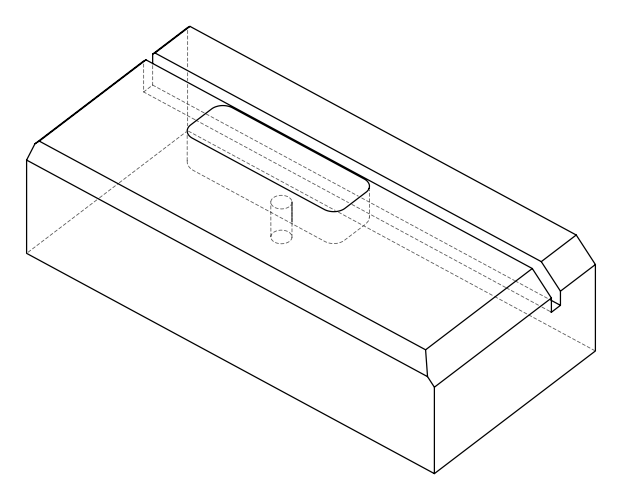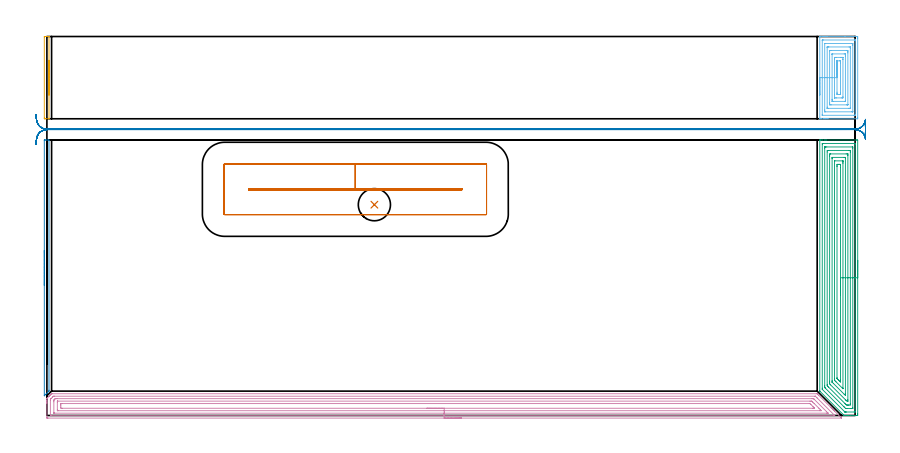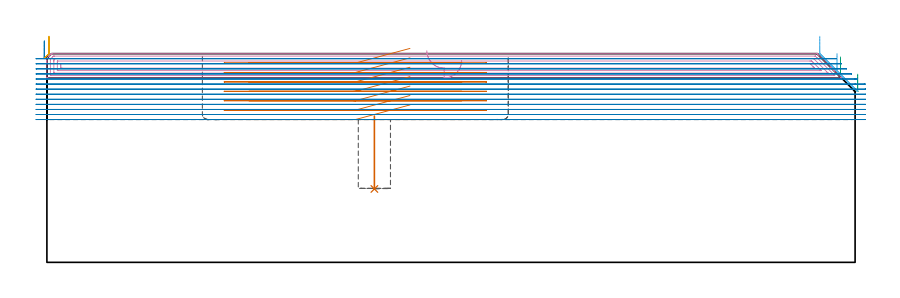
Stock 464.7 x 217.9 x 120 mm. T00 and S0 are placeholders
(PLAN: 8 operations, 3 tool changes, 68.9 min)
(1 INDEXABLE_INSERT_DRILL_BLIND_HOLE_FROM_SOLID | STEP1POCKET | NXT0302_008 | 0.18 min | 20815 mm3)
(2 AREA_MILL | FG_CHAMFER_SURFACE | UGT0205_001 | 1.33 min | 549 mm3)
(3 AREA_MILL_1 | FG_CHAMFER_SURFACE_1 | UGT0205_001 | 10.22 min | 39551 mm3)
(4 AREA_MILL_2 | FG_CHAMFER_SURFACE_2 | UGT0205_001 | 18.31 min | 43862 mm3)
(5 AREA_MILL_3 | FG_CHAMFER_SURFACE_3 | UGT0205_001 | 0.53 min | 172 mm3)
(6 AREA_MILL_4 | FG_CHAMFER_SURFACE_4 | UGT0205_001 | 3.39 min | 12001 mm3)
(7 MILL_RECTANGULAR_POCKET | POCKET_RECTANGULAR_STRAIGHT | NXT0201_007 | Follow Part, ap 6.25, ae 75% | 9.63 min | 344139 mm3)
(8 MILL_RECTANGULAR_SLOT | SLOT_RECTANGULAR | NXT0201_011 | Follow Part, ap 3, ae 75% | 25.31 min | 212197 mm3)
(TOOL NXT0302_008 | Index. Insert Drill 18.5mm [880-D1850L25-05] | D18.5 PA176 FL93 Z2)
(TOOL UGT0205_001 | Chamfer Mill 20 x 3 x 45 deg. | D20 FL50 Z2)
(TOOL NXT0201_007 | ENDMILL 25mm [R216.25-25050GCK54P 1620] | D25 R3 FL54 Z5)
(TOOL NXT0201_011 | ENDMILL 12mm [2P460-1200-NA 1630] | D12 FL38 Z6)
(OP 1 INDEXABLE_INSERT_DRILL_BLIND_HOLE_FROM_SOLID)
G17 G21 G94 G90
T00 M6
G54
G17 G0 G90 X188.3 Y121.2 S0 M3
G43 Z130. H1
G94 G81 G98 Z42.2 F250. R84.1
G80
M5
M2
(OP 2 AREA_MILL)
G17 G21 G94 G90
T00 M6
G54
G17 G0 G90 X-1.5 Y74.85 S1061 M3
G43 Z130. H0
Z127.3
G94 G1 Y74.888 Z126.428 F250.
Y75.002 Z125.563
Y75.191 Z124.712
Y75.453 Z123.88
Y75.787 Z123.074
Y76.19 Z122.3
Y76.659 Z121.564
Y77.19 Z120.872
Y77.779 Z120.229
Y78.422 Z119.64
Y79.114 Z119.108
Y79.85 Z118.64
Y80.624 Z118.237
Y81.43 Z117.903
Y82.262 Z117.641
Y83.114 Z117.452
Y83.978 Z117.338
Y84.85 Z117.3
Y158.065
X-1.496 Y158.274 Z117.304
X-1.491 Y158.398 Z117.305
X-1.282 Y158.4 Z117.515
X-1.033 Z117.764
X-0.533 Z118.266
X0.937 Y158.399 Z119.735
X1.194 Y158.39 Z119.992
X1.2 Y158.274 Z120.
Y14.541
X1.196 Y14.004 Z119.985
X1.178 Y13.977 Z119.975
X0.306 Y13.106 Z119.106
X-0.037 Y12.761 Z118.759
X-0.607 Y12.193 Z118.193
X-1.374 Y11.426 Z117.424
X-1.474 Y11.333 Z117.324
X-1.496 Y11.316 Z117.302
X-1.5 Y11.452 Z117.3
Y84.85
Y85.722 Z117.338
Y86.587 Z117.452
Y87.438 Z117.641
Y88.27 Z117.903
Y89.076 Z118.237
Y89.85 Z118.64
Y90.586 Z119.108
Y91.278 Z119.64
Y91.921 Z120.229
Y92.51 Z120.872
Y93.042 Z121.564
Y93.51 Z122.3
Y93.913 Z123.074
Y94.247 Z123.88
Y94.509 Z124.712
Y94.698 Z125.563
Y94.812 Z126.428
Y94.85 Z127.3
G0 Z130.
M5
M2
(OP 3 AREA_MILL_1)
G17 G21 G94 G90
T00 M6
G54
G17 G0 G90 X466.2 Y89.2 S1061 M3
G43 Z130. H0
Z108.2
G94 G1 Y89.162 Z107.328 F250.
Y89.048 Z106.464
Y88.859 Z105.612
Y88.597 Z104.78
Y88.263 Z103.974
Y87.86 Z103.2
Y87.392 Z102.464
Y86.86 Z101.772
Y86.271 Z101.129
Y85.628 Z100.54
Y84.936 Z100.008
Y84.2 Z99.54
Y83.426 Z99.137
Y82.62 Z98.803
Y81.788 Z98.541
Y80.936 Z98.352
Y80.072 Z98.238
Y79.2 Z98.2
Y0.884
X466.198 Y0.614 Z98.202
X466.192 Y0.007 Z98.206
X466.187 Y0.004 Z98.21
X465.577 Y0. Z98.82
X462.003 Z102.392
X460.549 Z103.847
X460.215 Z104.18
X459.547 Z104.853
X459.096 Z105.304
X458.428 Y0.009 Z105.971
X458.401 Y0.01 Z105.998
X458.233 Y0.167 Z106.167
X444.433 Y13.967 Z119.967
X444.404 Y14.004 Z119.996
X444.4 Y14.009 Z120.
Y158.233
X444.402 Y158.39 Z119.988
X444.463 Y158.393 Z119.929
X444.866 Y158.4 Z119.534
X445.248 Z119.152
X445.916 Z118.479
X447.144 Z117.253
X447.704 Z116.691
X448.318 Z116.078
X465.577 Z98.82
X465.859 Y158.398 Z98.538
X466.192 Y158.39 Z98.206
X466.199 Y158.058 Z98.199
X466.2 Y79.2 Z98.2
X464.786 Z99.614
X464.785 Y2.298 Z99.615
X464.783 Y2.196 Z99.617
X464.777 Y2.01 Z99.623
X464.684 Y2.007 Z99.716
X464.189 Y2.001 Z100.211
X459.721 Y2. Z104.679
X459.322 Y2.002 Z105.078
X458.922 Y2.007 Z105.478
X458.87 Y2.01 Z105.53
X458.834 Y2.027 Z105.566
X458.779 Y2.077 Z105.621
X458.668 Y2.183 Z105.732
X458.45 Y2.4 Z105.95
X445.916 Y14.933 Z118.484
X445.863 Y14.988 Z118.537
X445.838 Y15.018 Z118.562
X445.829 Y15.032 Z118.571
X445.821 Y15.082 Z118.579
X445.816 Y15.489 Z118.584
X445.815 Y15.693 Z118.585
Y156.102
X445.817 Y156.204 Z118.583
X445.823 Y156.39 Z118.577
X445.916 Y156.393 Z118.484
X446.411 Y156.399 Z117.989
X464.284 Y156.4 Z100.116
X464.684 Y156.397 Z99.716
X464.74 Y156.394 Z99.66
X464.77 Y156.391 Z99.63
X464.779 Y156.306 Z99.621
X464.784 Y156.102 Z99.616
X464.785 Y156. Z99.615
X464.786 Y79.2 Z99.614
X463.371 Z101.029
Y4.604
X463.369 Y4.186 Z101.031
X463.367 Y4.067 Z101.033
X463.365 Y4.017 Z101.035
X463.267 Y4.01 Z101.133
X463.08 Y4.002 Z101.32
X462.896 Y4.001 Z101.504
X462.188 Y4. Z102.212
X460.401 Z103.999
X460.215 Y4.001 Z104.185
X459.503 Y4.004 Z104.897
X459.322 Y4.01 Z105.078
X459.126 Y4.186 Z105.274
X458.428 Y4.873 Z105.972
X458.22 Y5.079 Z106.18
X447.505 Y15.795 Z116.895
X447.307 Y16. Z117.093
X447.253 Y16.058 Z117.147
X447.235 Y16.095 Z117.165
X447.233 Y16.152 Z117.167
X447.23 Y16.268 Z117.17
X447.229 Y16.688 Z117.171
Y17.163 Z117.172
Y153.796 Z117.171
X447.231 Y154.214 Z117.169
X447.233 Y154.333 Z117.167
X447.235 Y154.383 Z117.165
X447.333 Y154.39 Z117.067
X447.52 Y154.398 Z116.88
X447.704 Y154.399 Z116.696
X448.412 Y154.4 Z115.988
X463.082 Y154.399 Z101.318
X463.206 Y154.398 Z101.194
X463.305 Y154.394 Z101.095
X463.365 Y154.39 Z101.035
X463.366 Y154.371 Z101.034
X463.369 Y154.214 Z101.031
X463.371 Y153.74 Z101.029
Y79.2
X461.957 Z102.443
Y6.865
X461.95 Y6.024 Z102.45
X461.109 Y6.001 Z103.291
X461.08 Y6. Z103.32
X460.215 Z104.185
X460.187 Z104.213
X459.756 Y6.01 Z104.644
X459.322 Y6.434 Z105.078
X458.885 Y6.865 Z105.515
X449.491 Y16.259 Z114.909
X449.065 Y16.688 Z115.335
X448.65 Y17.117 Z115.75
X448.643 Y17.535 Z115.757
Y17.581
Y151.535
X448.65 Y152.376 Z115.75
X449.491 Y152.399 Z114.909
X449.52 Y152.4 Z114.88
X461.138 Y152.399 Z103.262
X461.95 Y152.375 Z102.45
X461.957 Y151.581 Z102.443
Y151.535
Y79.2
X460.543 Z103.857
Y9.216
X460.541 Y8.651 Z103.859
X460.539 Y8.327 Z103.861
X460.534 Y8.01 Z103.866
X460.215 Z104.185
X459.551 Y8.651 Z104.849
X459.322 Y8.878 Z105.078
X450.618 Y17.581 Z113.782
X450.385 Y17.819 Z114.015
X450.064 Y18.152 Z114.336
X450.06 Y18.474 Z114.34
X450.058 Y18.801 Z114.342
X450.057 Y19.367 Z114.343
Y19.695
Y149.184
X450.059 Y149.749 Z114.341
X450.061 Y150.073 Z114.339
X450.066 Y150.39 Z114.334
X450.385 Y150.396 Z114.015
X450.628 Y150.399 Z113.772
X459.564 Y150.4 Z104.836
X460.215 Y150.399 Z104.185
X460.461 Y150.396 Z103.939
X460.522 Y150.39 Z103.878
X460.536 Y150.372 Z103.864
X460.538 Y150.319 Z103.862
X460.542 Y149.749 Z103.858
X460.543 Y149.422 Z103.857
Y79.2
X459.129 Z105.271
X459.128 Y12.416 Z105.272
X459.127 Y12.223 Z105.273
X459.122 Y11.529 Z105.278
X458.428 Y12.22 Z105.972
X452.173 Y18.474 Z112.227
X451.727 Y18.924 Z112.673
X451.507 Y19.151 Z112.893
X451.482 Y19.178 Z112.918
X451.478 Y19.207 Z112.922
X451.474 Y19.267 Z112.926
X451.472 Y19.367 Z112.928
X451.471 Y20.068 Z112.929
X451.472 Y147.77 Z112.928
X451.473 Y147.963 Z112.927
X451.478 Y148.313 Z112.922
X451.48 Y148.39 Z112.92
X451.589 Y148.394 Z112.811
X451.736 Y148.399 Z112.664
X458.428 Y148.4 Z105.972
X458.885 Y148.399 Z105.515
X459.073 Y148.394 Z105.327
X459.113 Y148.39 Z105.287
X459.122 Y148.386 Z105.278
X459.125 Y148.371 Z105.275
X459.127 Y148.329 Z105.273
X459.129 Y148.156 Z105.271
Y147.963
Y79.2
X457.715 Z106.685
X457.714 Y15.795 Z106.686
X457.713 Y15.616 Z106.687
X457.709 Y15.435 Z106.691
X457.708 Y15.402 Z106.692
X457.676 Y15.429 Z106.724
X457.613 Y15.487 Z106.787
X457.534 Y15.564 Z106.866
X453.73 Y19.367 Z110.67
X453.066 Y20.035 Z111.334
X452.954 Y20.151 Z111.446
X452.9 Y20.209 Z111.5
X452.892 Y20.26 Z111.508
X452.889 Y20.436 Z111.511
X452.886 Y21.153 Z111.514
X452.885 Y21.333 Z111.515
X452.886 Y146.177 Z111.514
X452.887 Y146.356 Z111.513
X452.889 Y146.382 Z111.511
X452.892 Y146.39 Z111.508
X452.899 Y146.393 Z111.501
X452.954 Y146.397 Z111.446
X453.066 Y146.399 Z111.334
X457.534 Z106.866
X457.609 Y146.398 Z106.791
X457.668 Y146.394 Z106.732
X457.702 Y146.391 Z106.698
X457.708 Y146.356 Z106.692
X457.711 Y146.177 Z106.689
X457.714 Y145.998 Z106.686
X457.715 Y145.284 Z106.685
Y145.104
Y79.2
X456.3 Z108.1
Y20.26
X456.297 Y19.71 Z108.103
X456.293 Y19.367 Z108.107
X456.284 Y19.274 Z108.116
X456.184 Y19.367 Z108.216
X455.747 Y19.801 Z108.653
X455.286 Y20.26 Z109.114
X454.853 Y20.694 Z109.547
X454.397 Y21.153 Z110.003
X454.332 Y21.226 Z110.068
X454.306 Y21.262 Z110.094
X454.305 Y21.292 Z110.095
X454.302 Y21.43 Z110.098
X454.3 Y21.706 Z110.1
Y143.158
Y143.498
X454.303 Y144.048 Z110.097
X454.307 Y144.391 Z110.093
X454.844 Y144.4 Z109.556
X455.738 Z108.662
X456.293 Y144.391 Z108.107
X456.298 Y143.84 Z108.102
X456.3 Y142.605 Z108.1
Y79.2
Y78.328 Z108.138
Y77.464 Z108.251
Y76.612 Z108.44
Y75.78 Z108.703
Y74.974 Z109.036
Y74.2 Z109.439
Y73.464 Z109.908
Y72.772 Z110.439
Y72.129 Z111.028
Y71.54 Z111.672
Y71.008 Z112.364
Y70.54 Z113.1
Y70.137 Z113.873
Y69.803 Z114.679
Y69.541 Z115.511
Y69.352 Z116.363
Y69.238 Z117.228
Y69.2 Z118.1
G0 Z130.
M5
M2
(OP 4 AREA_MILL_2)
G17 G21 G94 G90
T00 M6
G54
G17 G0 G90 X238.45 Y-1.5 S1061 M3
G43 Z130. H0
Z116.
G94 G1 X238.412 Z115.128 F250.
X238.298 Z114.264
X238.109 Z113.412
X237.847 Z112.58
X237.513 Z111.774
X237.11 Z111.
X236.642 Z110.264
X236.11 Z109.572
X235.521 Z108.929
X234.878 Z108.34
X234.186 Z107.808
X233.45 Z107.34
X232.676 Z106.937
X231.87 Z106.603
X231.038 Z106.341
X230.186 Z106.152
X229.322 Z106.038
X228.45 Z106.
X0.619
X0.139 Y-1.495 Z106.003
X0.01 Y-1.492 Z106.006
X0. Y-1.358 Z106.139
Y6.818 Z114.312
Y7.357 Z114.854
Y7.696 Z115.192
Y8.235 Z115.731
Y8.575 Z116.07
X0.001 Y9.554 Z117.054
X0.01 Y9.807 Z117.304
X0.256 Y10.057 Z117.555
X1.215 Y11.016 Z118.515
X1.41 Y11.211 Z118.709
X1.513 Y11.315 Z118.811
X1.842 Y11.642 Z119.142
X2.066 Y11.866 Z119.366
X2.288 Y12.089 Z119.587
X2.406 Y12.207 Z119.705
X2.539 Y12.337 Z119.834
X2.705 Y12.501 Z119.984
X3.3 Y12.5 Z120.
X442.879
X442.895 Y12.494 Z119.993
X442.914 Y12.485 Z119.983
X443.143 Y12.257 Z119.757
X443.75 Y11.65 Z119.15
X450.644 Y4.757 Z112.255
X450.781 Y4.622 Z112.117
X450.92 Y4.481 Z111.979
X451.076 Y4.325 Z111.823
X451.22 Y4.182 Z111.678
X451.367 Y4.035 Z111.532
X451.508 Y3.893 Z111.391
X451.659 Y3.743 Z111.238
X452.142 Y3.258 Z110.758
X452.409 Y2.992 Z110.49
X452.537 Y2.864 Z110.361
X452.892 Y2.508 Z110.008
X456.813 Y-1.412 Z106.087
X456.876 Y-1.479 Z106.019
X456.883 Y-1.495 Z106.004
X456.876 Y-1.499 Z105.999
X228.45 Y-1.5 Z106.
Y-0.086 Z107.414
X2.279
X2.045 Y-0.084 Z107.416
X2.017 Y-0.082 Z107.418
X2.01 Y-0.079 Z107.421
X2.006 Y-0.073 Z107.427
X2.002 Y-0.039 Z107.461
X2.001 Y-0.007 Z107.493
X2. Y0.189 Z107.689
X2.001 Y8.973 Z116.473
X2.006 Y9.214 Z116.714
X2.01 Y9.332 Z116.832
X2.115 Y9.454 Z116.954
X2.256 Y9.602 Z117.102
X2.406 Y9.756 Z117.256
X3.3 Y10.65 Z118.15
X3.584 Y10.931 Z118.431
X3.674 Y11.017 Z118.517
X3.728 Y11.067 Z118.567
X3.811 Y11.079 Z118.579
X4.193 Y11.084 Z118.584
X4.321 Y11.085 Z118.585
X441.602
X441.794 Y11.083 Z118.583
X441.84 Y11.081 Z118.581
X441.86 Y11.078 Z118.578
X441.888 Y11.054 Z118.554
X441.985 Y10.963 Z118.463
X442.618 Y10.332 Z117.832
X442.879 Y10.072 Z117.572
X452.707 Y0.243 Z107.743
X452.945 Y-0.003 Z107.497
X452.988 Y-0.05 Z107.45
X453.009 Y-0.079 Z107.421
X452.579 Y-0.085 Z107.415
X228.45 Y-0.086 Z107.414
Y1.328 Z108.828
X4.119 Y1.329 Z108.829
X4.06 Y1.331 Z108.831
X4.023 Y1.334 Z108.834
X4.01 Y1.337 Z108.837
X4.008 Y1.357 Z108.857
X4.003 Y1.547 Z109.047
X4. Y1.736 Z109.236
Y7.886 Z115.386
X4.005 Y8.575 Z116.075
X4.009 Y8.756 Z116.256
X4.028 Y8.917 Z116.417
X4.193 Y9.091 Z116.591
X4.376 Y9.274 Z116.774
X4.558 Y9.454 Z116.954
X4.736 Y9.625 Z117.125
X4.795 Y9.665 Z117.165
X4.869 Y9.667 Z117.167
X5.087 Y9.669 Z117.169
X5.759 Y9.671 Z117.171
X5.98
X439.977
X440.198 Y9.669 Z117.169
X440.42 Y9.666 Z117.166
X440.833 Y9.656 Z117.156
X441.046 Y9.454 Z116.954
X441.092 Y9.409 Z116.909
X448.239 Y2.261 Z109.761
X448.951 Y1.547 Z109.047
X449.133 Y1.359 Z108.859
X449.144 Y1.335 Z108.835
X449.133 Y1.334 Z108.834
X448.461 Y1.329 Z108.829
X228.45 Y1.328 Z108.828
Y2.743 Z110.243
X6.551
X6.14 Y2.744 Z110.244
X6.059 Y2.746 Z110.246
X6.023 Y2.749 Z110.249
X6.01 Y2.752 Z110.252
X6.008 Y2.772 Z110.272
X6.004 Y2.874 Z110.374
X6. Y3.284 Z110.784
Y7.696 Z115.196
X6.006 Y8.126 Z115.626
X6.01 Y8.232 Z115.732
X6.013 Y8.251 Z115.751
X6.045 Y8.253 Z115.753
X6.113 Y8.255 Z115.755
X6.304 Y8.257 Z115.757
X438.735
X439.305 Y8.256 Z115.756
X439.632 Y8.253 Z115.753
X439.766 Y8.25 Z115.75
X440.028 Y8.011 Z115.511
X440.198 Y7.851 Z115.351
X440.354 Y7.696 Z115.196
X441.092 Y6.96 Z114.46
X443.869 Y4.182 Z111.682
X444.666 Y3.383 Z110.883
X444.739 Y3.304 Z110.804
X445.229 Y2.75 Z110.25
X444.666 Y2.745 Z110.245
X444.342 Y2.744 Z110.244
X228.45 Y2.743 Z110.243
Y4.157 Z111.657
X8.686
X8.661 Y4.158 Z111.658
X8.01 Y4.182 Z111.682
X8.001 Y4.831 Z112.331
X8. Y5.939 Z113.439
X8.003 Y6.586 Z114.086
X8.01 Y6.818 Z114.318
X8.636 Y6.842 Z114.342
X8.661 Y6.843 Z114.343
X438.387 Y6.842 Z114.342
X438.411 Y6.841 Z114.341
X438.772 Y6.818 Z114.318
X439.305 Y6.295 Z113.795
X440.541 Y5.061 Z112.561
X441.092 Y4.507 Z112.007
X441.408 Y4.182 Z111.682
X441.116 Y4.159 Z111.659
X441.092 Y4.158 Z111.658
X440.224 Y4.157 Z111.657
X228.45
X227.578 Z111.695
X226.714 Z111.809
X225.862 Z111.998
X225.03 Z112.26
X224.224 Z112.594
X223.45 Z112.997
X222.714 Z113.465
X222.022 Z113.996
X221.379 Z114.586
X220.79 Z115.229
X220.258 Z115.921
X219.79 Z116.657
X219.387 Z117.431
X219.053 Z118.237
X218.791 Z119.069
X218.602 Z119.92
X218.488 Z120.785
X218.45 Z121.657
G0 Z130.
M5
M2
(OP 5 AREA_MILL_3)
G17 G21 G94 G90
T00 M6
G54
G17 G0 G90 X1.2 Y204.25 S1061 M3
G43 Z130. H0
G94 G1 Y204.212 Z129.128 F250.
Y204.098 Z128.263
Y203.909 Z127.412
Y203.647 Z126.58
Y203.313 Z125.774
Y202.91 Z125.
Y202.442 Z124.264
Y201.91 Z123.572
Y201.321 Z122.929
Y200.678 Z122.34
Y199.986 Z121.808
Y199.25 Z121.34
Y198.476 Z120.937
Y197.67 Z120.603
Y196.838 Z120.341
Y195.987 Z120.152
Y195.122 Z120.038
Y194.25 Z120.
Y170.705
X1.193 Y170.66 Z119.992
X1.172 Y170.61 Z119.97
X1.037 Y170.6 Z119.835
X-0.613 Z118.185
X-1.033 Z117.764
X-1.276 Z117.521
X-1.493 Y170.61 Z117.304
X-1.499 Y170.637 Z117.299
X-1.5 Y170.705 Z117.3
Y171.15
Y217.586
X-1.497 Y217.795 Z117.303
X-1.492 Y217.898 Z117.306
X-1.242 Y217.9 Z117.555
X-1.033 Z117.764
X-0.614 Z118.185
X0.313 Z119.112
X0.733 Z119.531
X0.979 Z119.777
X1.178 Y217.89 Z119.977
X1.193 Y217.834 Z119.993
X1.2 Y217.794 Z120.
Y194.25
Y193.378 Z120.038
Y192.514 Z120.152
Y191.662 Z120.341
Y190.83 Z120.603
Y190.024 Z120.937
Y189.25 Z121.34
Y188.514 Z121.808
Y187.822 Z122.34
Y187.179 Z122.929
Y186.59 Z123.572
Y186.059 Z124.264
Y185.59 Z125.
Y185.187 Z125.774
Y184.853 Z126.58
Y184.591 Z127.412
Y184.402 Z128.263
Y184.288 Z129.128
Y184.25 Z130.
M5
M2
(OP 6 AREA_MILL_4)
G17 G21 G94 G90
T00 M6
G54
G17 G0 G90 X444.4 Y184.25 S1061 M3
G43 Z130. H0
G94 G1 Y184.288 Z129.128 F250.
Y184.402 Z128.263
Y184.591 Z127.412
Y184.853 Z126.58
Y185.187 Z125.774
Y185.59 Z125.
Y186.059 Z124.264
Y186.59 Z123.572
Y187.179 Z122.929
Y187.822 Z122.34
Y188.514 Z121.808
Y189.25 Z121.34
Y190.024 Z120.937
Y190.83 Z120.603
Y191.662 Z120.341
Y192.514 Z120.152
Y193.378 Z120.038
Y194.25 Z120.
Y217.795
X444.403 Y217.89 Z119.989
X444.439 Y217.894 Z119.953
X444.696 Y217.9 Z119.703
X446.386 Z118.013
X446.81 Z117.586
X447.022 Z117.375
X447.704 Z116.693
X447.916 Z116.482
X448.597 Z115.796
X458.875 Z105.522
X465.577 Y217.899 Z98.819
X466.128 Y217.897 Z98.269
X466.191 Y217.894 Z98.205
X466.197 Y217.35 Z98.203
X466.2 Y216.731 Z98.2
Y171.15
X466.197 Y170.877 Z98.202
X466.191 Y170.61 Z98.205
X465.918 Y170.6 Z98.478
X449.15 Z115.244
X448.597 Z115.796
X447.916 Z116.482
X447.704 Z116.693
X447.022 Z117.375
X446.81 Z117.586
X446.386 Z118.013
X445.447 Z118.952
X445.023 Z119.376
X444.696 Z119.703
X444.453 Y170.601 Z119.939
X444.441 Y170.602 Z119.951
X444.403 Y170.61 Z119.989
X444.4 Y170.706 Z120.
Y194.25
X445.814 Z118.586
Y215.675
X445.816 Y215.776 Z118.584
X445.818 Y215.844 Z118.582
X445.821 Y215.889 Z118.579
X445.835 Y215.891 Z118.565
X445.916 Y215.895 Z118.484
X446.482 Y215.9 Z117.918
X464.731 Z99.669
X464.759 Y215.898 Z99.641
X464.775 Y215.895 Z99.625
X464.778 Y215.892 Z99.622
X464.78 Y215.877 Z99.62
X464.785 Y215.675 Z99.615
X464.786 Y215.573 Z99.614
Y215.472
Y172.825
X464.784 Y172.724 Z99.616
X464.782 Y172.656 Z99.618
X464.779 Y172.611 Z99.621
X464.765 Y172.609 Z99.635
X464.684 Y172.605 Z99.716
X464.118 Y172.6 Z100.282
X445.869 Z118.531
X445.841 Y172.602 Z118.559
X445.825 Y172.605 Z118.575
X445.822 Y172.608 Z118.578
X445.82 Y172.623 Z118.58
X445.815 Y172.825 Z118.585
Y172.927
X445.814 Y173.028 Z118.586
Y194.25
X447.228 Z117.172
X447.229 Y213.796 Z117.171
X447.23 Y213.855 Z117.17
X447.232 Y213.883 Z117.168
X447.234 Y213.89 Z117.166
X447.287 Y213.893 Z117.113
X447.495 Y213.898 Z116.905
X447.6 Y213.9 Z116.8
X447.704 Z116.696
X463.001 Y213.899 Z101.399
X463.209 Y213.894 Z101.191
X463.346 Y213.89 Z101.054
X463.365 Y213.877 Z101.035
X463.367 Y213.863 Z101.033
X463.369 Y213.796 Z101.031
X463.371 Y213.324 Z101.029
X463.372 Y212.908 Z101.028
X463.371 Y174.704 Z101.029
X463.37 Y174.645 Z101.03
X463.368 Y174.617 Z101.032
X463.366 Y174.61 Z101.034
X463.313 Y174.607 Z101.087
X463.105 Y174.602 Z101.295
X463. Y174.6 Z101.4
X462.896 Z101.504
X447.599 Y174.601 Z116.801
X447.391 Y174.606 Z117.009
X447.254 Y174.61 Z117.146
X447.235 Y174.623 Z117.165
X447.233 Y174.637 Z117.167
X447.231 Y174.704 Z117.169
X447.229 Y175.176 Z117.171
Y175.592
X447.228 Y194.25 Z117.172
X448.643 Z115.757
Y211.553
X448.645 Y211.764 Z115.755
X448.648 Y211.868 Z115.752
X448.649 Y211.887 Z115.751
X448.667 Y211.891 Z115.733
X448.721 Y211.897 Z115.679
X449.491 Y211.9 Z114.909
X449.611 Z114.789
X461.229 Z103.171
X461.901 Y211.893 Z102.499
X461.94 Y211.89 Z102.46
X461.951 Y211.885 Z102.449
X461.952 Y211.866 Z102.448
X461.955 Y211.769 Z102.445
X461.957 Y211.571 Z102.443
Y211.176
Y176.947
X461.955 Y176.736 Z102.445
X461.952 Y176.632 Z102.448
X461.951 Y176.613 Z102.449
X461.933 Y176.609 Z102.467
X461.88 Y176.603 Z102.52
X461.109 Y176.6 Z103.291
X460.989 Z103.411
X449.371 Z115.029
X448.699 Y176.607 Z115.701
X448.661 Y176.61 Z115.739
X448.649 Y176.615 Z115.751
X448.648 Y176.634 Z115.752
X448.645 Y176.731 Z115.755
X448.643 Y176.929 Z115.757
Y177.324
Y194.25
X450.057 Z114.343
Y209.679
X450.059 Y209.789 Z114.341
X450.063 Y209.874 Z114.337
X450.065 Y209.891 Z114.335
X450.077 Y209.893 Z114.323
X450.11 Y209.896 Z114.29
X450.385 Y209.899 Z114.015
X450.729 Y209.9 Z113.671
X459.666 Z104.734
X460.215 Y209.896 Z104.185
X460.398 Y209.893 Z104.002
X460.536 Y209.887 Z103.864
X460.539 Y209.68 Z103.861
X460.542 Y209.354 Z103.858
X460.543 Y209.028 Z103.857
Y208.466
Y178.821
X460.541 Y178.711 Z103.859
X460.537 Y178.626 Z103.863
X460.535 Y178.609 Z103.865
X460.523 Y178.607 Z103.877
X460.49 Y178.604 Z103.91
X460.215 Y178.601 Z104.185
X459.871 Y178.6 Z104.529
X450.934 Z113.466
X450.385 Y178.604 Z114.015
X450.202 Y178.607 Z114.198
X450.064 Y178.613 Z114.336
X450.061 Y178.82 Z114.339
X450.058 Y179.146 Z114.342
X450.057 Y179.472 Z114.343
Y180.034
Y194.25
X451.471 Z112.929
Y207.577
X451.473 Y207.751 Z112.927
X451.475 Y207.838 Z112.925
X451.478 Y207.878 Z112.922
X451.483 Y207.89 Z112.917
X451.523 Y207.892 Z112.877
X451.848 Y207.899 Z112.552
X458.428 Z105.972
X459.001 Y207.896 Z105.399
X459.088 Y207.89 Z105.312
X459.122 Y207.875 Z105.278
X459.125 Y207.772 Z105.275
X459.127 Y207.577 Z105.273
X459.129 Y206.88 Z105.271
Y206.689
Y180.923
X459.127 Y180.749 Z105.273
X459.125 Y180.662 Z105.275
X459.122 Y180.622 Z105.278
X459.117 Y180.61 Z105.283
X459.077 Y180.608 Z105.323
X458.752 Y180.601 Z105.648
X452.172 Z112.228
X451.599 Y180.604 Z112.801
X451.512 Y180.61 Z112.888
X451.478 Y180.625 Z112.922
X451.475 Y180.728 Z112.925
X451.473 Y180.923 Z112.927
X451.471 Y181.62 Z112.929
Y181.811
Y194.25
X452.885 Z111.515
X452.886 Y205.09 Z111.514
X452.891 Y205.8 Z111.509
X452.892 Y205.881 Z111.508
X452.972 Y205.893 Z111.428
X453.066 Y205.896 Z111.334
X453.859 Y205.9 Z110.541
X456.54 Z107.86
X457.434 Z106.966
X457.534 Y205.898 Z106.866
X457.634 Y205.894 Z106.766
X457.697 Y205.89 Z106.703
X457.708 Y205.857 Z106.692
X457.71 Y205.8 Z106.69
X457.713 Y205.623 Z106.687
X457.715 Y204.912 Z106.685
Y204.732
X457.714 Y183.41 Z106.686
X457.709 Y182.7 Z106.691
X457.708 Y182.619 Z106.692
X457.628 Y182.607 Z106.772
X457.534 Y182.604 Z106.866
X456.741 Y182.6 Z107.659
X454.06 Z110.34
X453.166 Z111.234
X453.066 Y182.602 Z111.334
X452.966 Y182.606 Z111.434
X452.903 Y182.61 Z111.497
X452.892 Y182.643 Z111.508
X452.89 Y182.7 Z111.51
X452.887 Y182.878 Z111.513
X452.885 Y184.477 Z111.515
Y194.25
X454.3 Z110.1
Y203.135
X454.302 Y203.683 Z110.098
X454.306 Y203.868 Z110.094
X454.307 Y203.89 Z110.093
X454.325 Y203.893 Z110.075
X454.372 Y203.897 Z110.028
X454.468 Y203.899 Z109.932
X455.871 Z108.529
X456.154 Y203.894 Z108.246
X456.289 Y203.89 Z108.111
X456.293 Y203.816 Z108.107
X456.298 Y203.475 Z108.102
X456.3 Y203.135 Z108.1
Y202.584
Y185.365
X456.298 Y184.817 Z108.102
X456.295 Y184.633 Z108.105
X456.293 Y184.61 Z108.107
X456.275 Y184.607 Z108.125
X456.228 Y184.603 Z108.172
X456.132 Y184.601 Z108.268
X454.729 Z109.671
X454.446 Y184.606 Z109.954
X454.311 Y184.61 Z110.089
X454.307 Y184.684 Z110.093
X454.302 Y185.025 Z110.098
X454.3 Y185.365 Z110.1
Y185.916
Y194.25
Y195.122 Z110.139
Y195.987 Z110.252
Y196.838 Z110.441
Y197.67 Z110.704
Y198.476 Z111.037
Y199.25 Z111.44
Y199.986 Z111.909
Y200.678 Z112.44
Y201.321 Z113.029
Y201.91 Z113.673
Y202.442 Z114.365
Y202.91 Z115.1
Y203.313 Z115.874
Y203.647 Z116.68
Y203.909 Z117.512
Y204.098 Z118.364
Y204.212 Z119.229
Y204.25 Z120.1
G0 Z130.
M5
M2
(OP 7 MILL_RECTANGULAR_POCKET)
G17 G21 G94 G90
T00 M6
G54
G17 G0 G90 X208.752 Y130.35 S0 M3
G43 Z130. H1
Z123.
G94 G1 X177.35 Z114.586 F250.
X116.15 F500.
Y129.75
X238.55
Y130.35
X177.35
Y144.6
X102.2
G3 X101.9 Y144.3 R0.3
G1 Y115.8
G3 X102.2 Y115.5 R0.3
G1 X252.5
G3 X252.8 Y115.8 R0.3
G1 Y144.3
G3 X252.5 Y144.6 R0.3
G1 X177.35
X176.35
G0 X208.752 Y130.35 Z117.586
G1 X177.35 Z109.171 F250.
X116.15 F500.
Y129.75
X238.55
Y130.35
X177.35
Y144.6
X102.2
G3 X101.9 Y144.3 R0.3
G1 Y115.8
G3 X102.2 Y115.5 R0.3
G1 X252.5
G3 X252.8 Y115.8 R0.3
G1 Y144.3
G3 X252.5 Y144.6 R0.3
G1 X177.35
X176.35
G0 X208.752 Y130.35 Z112.171
G1 X177.35 Z103.757 F250.
X116.15 F500.
Y129.75
X238.55
Y130.35
X177.35
Y144.6
X102.2
G3 X101.9 Y144.3 R0.3
G1 Y115.8
G3 X102.2 Y115.5 R0.3
G1 X252.5
G3 X252.8 Y115.8 R0.3
G1 Y144.3
G3 X252.5 Y144.6 R0.3
G1 X177.35
X176.35
G0 X208.752 Y130.35 Z106.757
G1 X177.35 Z98.343 F250.
X116.15 F500.
Y129.75
X238.55
Y130.35
X177.35
Y144.6
X102.2
G3 X101.9 Y144.3 R0.3
G1 Y115.8
G3 X102.2 Y115.5 R0.3
G1 X252.5
G3 X252.8 Y115.8 R0.3
G1 Y144.3
G3 X252.5 Y144.6 R0.3
G1 X177.35
X176.35
G0 X208.752 Y130.35 Z101.343
G1 X177.35 Z92.929 F250.
X116.15 F500.
Y129.75
X238.55
Y130.35
X177.35
Y144.6
X102.2
G3 X101.9 Y144.3 R0.3
G1 Y115.8
G3 X102.2 Y115.5 R0.3
G1 X252.5
G3 X252.8 Y115.8 R0.3
G1 Y144.3
G3 X252.5 Y144.6 R0.3
G1 X177.35
X176.35
G0 X208.752 Y130.35 Z95.929
G1 X177.35 Z87.514 F250.
X116.15 F500.
Y129.75
X238.55
Y130.35
X177.35
Y144.6
X102.2
G3 X101.9 Y144.3 R0.3
G1 Y115.8
G3 X102.2 Y115.5 R0.3
G1 X252.5
G3 X252.8 Y115.8 R0.3
G1 Y144.3
G3 X252.5 Y144.6 R0.3
G1 X177.35
X176.35
G0 X208.752 Y130.35 Z90.514
G1 X177.35 Z82.1 F250.
X116.15 F500.
Y129.75
X238.55
Y130.35
X177.35
Y144.6
X102.2
G3 X101.9 Y144.3 R0.3
G1 Y115.8
G3 X102.2 Y115.5 R0.3
G1 X252.5
G3 X252.8 Y115.8 R0.3
G1 Y144.3
G3 X252.5 Y144.6 R0.3
G1 X177.35
X176.35
G0 Z130.
M5
M2
(OP 8 MILL_RECTANGULAR_SLOT)
G17 G21 G94 G90
T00 M6
G54
G17 G0 G90 X-6.289 Y156.066 S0 M3
G43 Z130. H1
Z117.085
G94 G1 X-5.965 Y159.048 F250.
G2 X0. Y164.4 R6. F500.
G1 X453.866
G3 X453.866 Y164.6 R6.
G1 X0.
G2 X-5.97 Y170.001 R6.
G1 X-6.27 Y172.986 F250.
G0 Y156.014 Z114.169
G1 X-5.97 Y158.999
G2 X0. Y164.4 R6. F500.
G1 X456.781
G3 X456.782 Y164.6 R6.
G1 X0.
G2 X-5.97 Y170.001 R6.
G1 X-6.27 Y172.986 F250.
G0 Y156.014 Z111.254
G1 X-5.97 Y158.999
G2 X0. Y164.4 R6. F500.
G1 X459.697
G3 X459.697 Y164.6 R6.
G1 X0.
G2 X-5.97 Y170.001 R6.
G1 X-6.27 Y172.986 F250.
G0 Y156.014 Z108.338
G1 X-5.97 Y158.999
G2 X0. Y164.4 R6. F500.
G1 X462.613
G3 X462.613 Y164.6 R6.
G1 X0.
G2 X-5.97 Y170.001 R6.
G1 X-6.27 Y172.986 F250.
G0 Y156.014 Z105.423
G1 X-5.97 Y158.999
G2 X0. Y164.4 R6. F500.
G1 X464.7
G2 X465.972 Y164.264 R6.
G3 X465.972 Y164.736 R6.
G2 X464.7 Y164.6 R6.
G1 X0.
G2 X-5.97 Y170.001 R6.
G1 X-6.27 Y172.986 F250.
G0 Y156.014 Z102.508
G1 X-5.97 Y158.999
G2 X0. Y164.4 R6. F500.
G1 X464.7
G2 X469.993 Y161.225 R6.
G3 X470.7 Y164.038 R6.
G1 Y164.958
G3 X469.992 Y167.773 R6.
G2 X464.7 Y164.6 R6.
G1 X0.
G2 X-5.97 Y170.001 R6.
G1 X-6.27 Y172.986 F250.
G0 Y156.014 Z99.592
G1 X-5.97 Y158.999
G2 X0. Y164.4 R6. F500.
G1 X464.7
G2 X470.529 Y159.823 R6.
G1 X470.558 Y159.816
G3 X470.7 Y161.101 R6.
G1 Y167.989
G3 X470.568 Y169.226 R6.
G1 X470.539 Y169.22
G2 X464.7 Y164.6 R6.
G1 X0.
G2 X-5.97 Y170.001 R6.
G1 X-6.27 Y172.986 F250.
G0 Y156.014 Z96.677
G1 X-5.97 Y158.999
G2 X0. Y164.4 R6. F500.
G1 X464.7
G2 X470.69 Y158.746 R6.
G1 X470.7
Y170.254
X470.69
G2 X464.7 Y164.6 R6.
G1 X0.
G2 X-5.97 Y170.001 R6.
G1 X-6.27 Y172.986 F250.
G0 Y156.014 Z93.762
G1 X-5.97 Y158.999
G2 X0. Y164.4 R6. F500.
G1 X464.7
G2 X470.69 Y158.746 R6.
G1 X470.7
Y170.254
X470.69
G2 X464.7 Y164.6 R6.
G1 X0.
G2 X-5.97 Y170.001 R6.
G1 X-6.27 Y172.986 F250.
G0 Y156.014 Z90.846
G1 X-5.97 Y158.999
G2 X0. Y164.4 R6. F500.
G1 X464.7
G2 X470.69 Y158.746 R6.
G1 X470.7
Y170.254
X470.69
G2 X464.7 Y164.6 R6.
G1 X0.
G2 X-5.97 Y170.001 R6.
G1 X-6.27 Y172.986 F250.
G0 Y156.014 Z87.931
G1 X-5.97 Y158.999
G2 X0. Y164.4 R6. F500.
G1 X464.7
G2 X470.69 Y158.746 R6.
G1 X470.7
Y170.254
X470.69
G2 X464.7 Y164.6 R6.
G1 X0.
G2 X-5.97 Y170.001 R6.
G1 X-6.27 Y172.986 F250.
G0 Y156.014 Z85.015
G1 X-5.97 Y158.999
G2 X0. Y164.4 R6. F500.
G1 X464.7
G2 X470.69 Y158.746 R6.
G1 X470.7
Y170.254
X470.69
G2 X464.7 Y164.6 R6.
G1 X0.
G2 X-5.97 Y170.001 R6.
G1 X-6.27 Y172.986 F250.
G0 Y156.014 Z82.1
G1 X-5.97 Y158.999
G2 X0. Y164.4 R6. F500.
G1 X464.7
G2 X470.69 Y158.746 R6.
G1 X470.7
Y170.254
X470.69
G2 X464.7 Y164.6 R6.
G1 X0.
G2 X-5.97 Y170.001 R6.
G1 X-6.27 Y172.986 F250.
G0 Z130.
M5
M2
